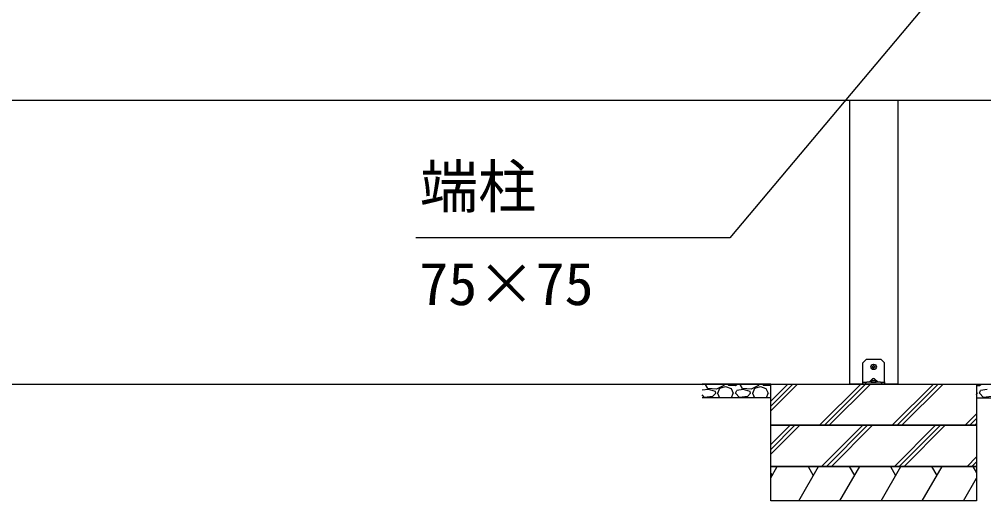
# Model space of a CAD drawing. Units: millimetres, scale not verified. Extents: x -4375 to 4375, y -6499 to 6473.
# Drawn here: x 354 to 1760, y 81 to 782 of the extents above; entities that cross this region are included whole.
import ezdxf
from ezdxf.enums import TextEntityAlignment as Align

# ---------------------------------------------------------------- set-up
doc = ezdxf.new("R2010")
doc.units = ezdxf.units.MM
doc.header["$LTSCALE"] = 30
for name, color, linetype in [('0-2_YKK_13', 4, 'Continuous'), ('0-3_YKK_A1', 4, 'Continuous'), ('0-4_YKK_D', 6, 'Continuous')]:
    doc.layers.add(name, color=color, linetype=linetype)
doc.styles.add('ＭＳ ゴシック', font='')
doc.styles.get('ＭＳ ゴシック').set_extended_font_data('MS Gothic')

msp = doc.modelspace()

# ---------------------------------------------------------------- linework, layer by layer
at = {"layer": '0-2_YKK_13'}
for p, q in [((1588.41, 286.21), (1584, 281.8)), ((1584, 253.8), (1584, 281.8)), ((1610.17, 286.8), (1589.83, 286.8)), ((1616, 281.8), (1611.59, 286.21)), ((1616, 253.8), (1616, 281.8)), ((1597.76, 276.3), (1598.86, 276.32)), ((1597.76, 275.3), (1598.86, 275.28)), ((1598.86, 276.32), (1599.38, 276.42)), ((1598.86, 275.28), (1599.38, 275.18)), ((1599.48, 276.94), (1599.38, 276.42)), ((1599.48, 274.66), (1599.38, 275.18)), ((1599.5, 278.04), (1599.48, 276.94)), ((1599.5, 273.56), (1599.48, 274.66)), ((1600.5, 278.04), (1600.52, 276.94)), ((1600.5, 273.56), (1600.52, 274.66)), ((1600.52, 276.94), (1600.62, 276.42)), ((1600.52, 274.66), (1600.62, 275.18)), ((1601.14, 276.32), (1600.62, 276.42)), ((1601.14, 275.28), (1600.62, 275.18)), ((1602.24, 276.3), (1601.14, 276.32)), ((1602.24, 275.3), (1601.14, 275.28)), ((1584, 253.3), (1584, 253.8)), ((1588.41, 253.3), (1589.83, 253.3)), ((1588.41, 250.8), (1588.41, 253.3)), ((1610.17, 253.3), (1589.83, 253.3)), ((1598.56, 258.26), (1594.1, 253.8)), ((1596, 254.22), (1596, 253.8)), ((1596.5, 253.3), (1603.5, 253.3)), ((1605.9, 253.8), (1601.44, 258.26)), ((1604, 254.22), (1604, 253.8)), ((1610.17, 253.3), (1611.59, 253.3)), ((1611.59, 253.3), (1616, 253.3)), ((1611.59, 253.3), (1611.59, 250.8)), ((1616, 253.8), (1616, 253.3)), ((1616, 253.3), (1616, 250.8)), ((1588.41, 250.8), (1584, 250.8)), ((1589.83, 250.8), (1588.41, 250.8)), ((1610.17, 250.8), (1589.83, 250.8)), ((1611.59, 250.8), (1610.17, 250.8)), ((1616, 250.8), (1611.59, 250.8))]:
    msp.add_line(p, q, dxfattribs=at)
msp.add_lwpolyline([(1584, 250.8), (1584, 253.3), (1588.41, 253.3)], dxfattribs=at)
msp.add_circle((1600, 275.8), 4, dxfattribs=at)
for centre, radius, start, end in [((1589.83, 284.8), 2, 90, 135), ((1610.17, 284.8), 2, 45, 90), ((1600, 275.8), 2.3, 167.44414, 192.55586), ((1600, 275.8), 2.3, 77.44414, 102.55586), ((1600, 275.8), 2.3, 257.44414, 282.55586), ((1600, 275.8), 2.3, 347.44414, 12.55586), ((1597, 254.22), 1, 126.03188, 180), ((1596.5, 253.8), 0.5, 180, 270), ((1600, 250.1), 6.1, 53.96812, 126.03188), ((1603.5, 253.8), 0.5, 270, 0), ((1603, 254.22), 1, 0, 53.96812)]:
    msp.add_arc(centre, radius, start, end, dxfattribs=at)
for centre, major_axis, ratio, start_param, end_param in [((1594.6, 253.8), (0.688, 0.425), 0.381966, 2.1243707, 3.695167), ((1600, 255.37), (0, -3.54), 0.707107, 2.5261129, 3.7570724), ((1605.4, 253.8), (0.688, -0.425), 0.381966, 5.7296109, 7.3004073)]:
    msp.add_ellipse(centre, major_axis=major_axis, ratio=ratio, start_param=start_param, end_param=end_param, dxfattribs=at)
at = {"layer": '0-3_YKK_A1'}
for p, q in [((1824.5, 663.8), (-1797.5, 663.8)), ((1564.92, 663.8), (1564.92, 250.8)), ((1635.16, 663.8), (1635.08, 250.8)), ((-2017.38, 250.8), (2468.14, 250.8)), ((1450, 250.8), (1350, 250.8)), ((1350, 250.27), (1350.69, 250.8)), ((1359.15, 242.61), (1350, 241.64)), ((1354.58, 250.23), (1355.1, 250.8)), ((1358.14, 244.13), (1354.58, 250.23)), ((1370.84, 243.12), (1358.14, 244.13)), ((1369.31, 240.07), (1359.15, 242.61)), ((1369.82, 237.53), (1369.31, 240.07)), ((1381.5, 248.7), (1370.84, 243.12)), ((1372.87, 237.53), (1375.92, 244.64)), ((1375.92, 244.64), (1384.04, 247.18)), ((1382.1, 250.8), (1381.5, 248.7)), ((1384.04, 247.18), (1392.17, 244.13)), ((1387.44, 250.8), (1388.11, 249.21)), ((1388.11, 249.21), (1398.78, 248.7)), ((1392.17, 244.13), (1395.22, 237.53)), ((1398.78, 248.7), (1401.49, 250.8)), ((1398.78, 237.53), (1400.3, 241.59)), ((1409.95, 242.61), (1400.3, 241.59)), ((1405.38, 250.23), (1405.9, 250.8)), ((1408.94, 244.13), (1405.38, 250.23)), ((1421.64, 243.12), (1408.94, 244.13)), ((1420.11, 240.07), (1409.95, 242.61)), ((1420.62, 237.53), (1420.11, 240.07)), ((1432.3, 248.7), (1421.64, 243.12)), ((1423.67, 237.53), (1426.72, 244.64)), ((1426.72, 244.64), (1434.84, 247.18)), ((1432.9, 250.8), (1432.3, 248.7)), ((1434.84, 247.18), (1442.97, 244.13)), ((1438.24, 250.8), (1438.91, 249.21)), ((1438.91, 249.21), (1449.58, 248.7)), ((1442.97, 244.13), (1446.02, 237.53)), ((1449.58, 248.7), (1450, 249.03)), ((1450, 225.76), (1475.04, 250.8)), ((1450, 218.68), (1482.12, 250.8)), ((1450, 211.61), (1489.19, 250.8)), ((1521.11, 190.8), (1581.11, 250.8)), ((1528.18, 190.8), (1588.18, 250.8)), ((1535.25, 190.8), (1595.25, 250.8)), ((1635.08, 250.8), (1564.92, 250.8)), ((1627.18, 190.8), (1687.18, 250.8)), ((1634.25, 190.8), (1694.25, 250.8)), ((1641.32, 190.8), (1701.32, 250.8)), ((1750, 250.8), (1850, 250.8)), ((1750, 248.91), (1754.38, 248.7)), ((1750, 239.31), (1750.82, 237.53)), ((1754.38, 248.7), (1757.09, 250.8)), ((1754.38, 237.53), (1755.9, 241.59)), ((1765.55, 242.61), (1755.9, 241.59)), ((1353.56, 231.43), (1350, 235.32)), ((1450, 230.8), (1350, 230.8)), ((1365.25, 232.45), (1353.56, 231.43)), ((1369.82, 237.53), (1365.25, 232.45)), ((1372.36, 237.53), (1375.24, 230.8)), ((1392.82, 230.8), (1395.22, 237.53)), ((1404.36, 231.43), (1398.78, 237.53)), ((1416.05, 232.45), (1404.36, 231.43)), ((1420.62, 237.53), (1416.05, 232.45)), ((1423.16, 237.53), (1426.04, 230.8)), ((1443.62, 230.8), (1446.02, 237.53)), ((1449.58, 237.53), (1450, 238.66)), ((1450, 237.07), (1449.58, 237.53)), ((1750, 235.23), (1750.82, 237.53)), ((1750, 230.8), (1850, 230.8)), ((1759.96, 231.43), (1754.38, 237.53)), ((1771.65, 232.45), (1759.96, 231.43)), ((1733.24, 190.8), (1750, 207.56)), ((1740.31, 190.8), (1750, 200.49)), ((1450, 190.8), (1750, 190.8)), ((1450, 162.69), (1478.11, 190.8)), ((1450, 155.62), (1485.18, 190.8)), ((1450, 148.55), (1492.25, 190.8)), ((1524.17, 130.8), (1584.17, 190.8)), ((1531.24, 130.8), (1591.24, 190.8)), ((1538.31, 130.8), (1598.31, 190.8)), ((1630.24, 130.8), (1690.24, 190.8)), ((1637.31, 130.8), (1697.31, 190.8)), ((1644.38, 130.8), (1704.38, 190.8)), ((1747.38, 190.8), (1750, 193.42)), ((1736.3, 130.8), (1750, 144.5)), ((1450, 114.26), (1459.55, 130.8)), ((1490.72, 80.8), (1519.59, 130.8)), ((1504.37, 130.8), (1511.98, 117.62)), ((1550.77, 80.8), (1579.64, 130.8)), ((1564.41, 130.8), (1572.03, 117.62)), ((1610.81, 80.8), (1639.68, 130.8)), ((1624.46, 130.8), (1632.07, 117.62)), ((1670.86, 80.8), (1699.72, 130.8)), ((1684.5, 130.8), (1692.11, 117.62)), ((1743.37, 130.8), (1750, 137.43)), ((1744.55, 130.8), (1750, 121.36)), ((1450, 120.97), (1451.94, 117.62)), ((1730.9, 80.8), (1750, 113.88))]:
    msp.add_line(p, q, dxfattribs=at)
for points in [[(1450, 250.8), (1750, 250.8), (1750, 190.8), (1450, 190.8)], [(1450, 130.8), (1750, 130.8), (1750, 80.8), (1450, 80.8)]]:
    msp.add_lwpolyline(points, close=True, dxfattribs=at)
for points in [[(1750, 190.8), (1450, 190.8), (1750, 190.8)], [(1750, 190.8), (1450, 190.8), (1750, 190.8)], [(1750, 190.8), (1750, 130.8), (1450, 130.8), (1450, 190.8)]]:
    msp.add_lwpolyline(points, dxfattribs=at)
at = {"layer": '0-4_YKK_D'}
msp.add_lwpolyline([(1705.56, 839.48), (1390.32, 463.8), (932.45, 463.8)], dxfattribs=at)

# ---------------------------------------------------------------- texts
at = {"layer": '0-4_YKK_D', "style": 'ＭＳ ゴシック'}
for s, p in [('端柱', (938.25, 488.83)), ('75×75', (937.28, 347.16))]:
    msp.add_text(s, height=62.32, dxfattribs=at).set_placement(p, align=Align.BOTTOM_LEFT)

doc.saveas('drawing.dxf')
